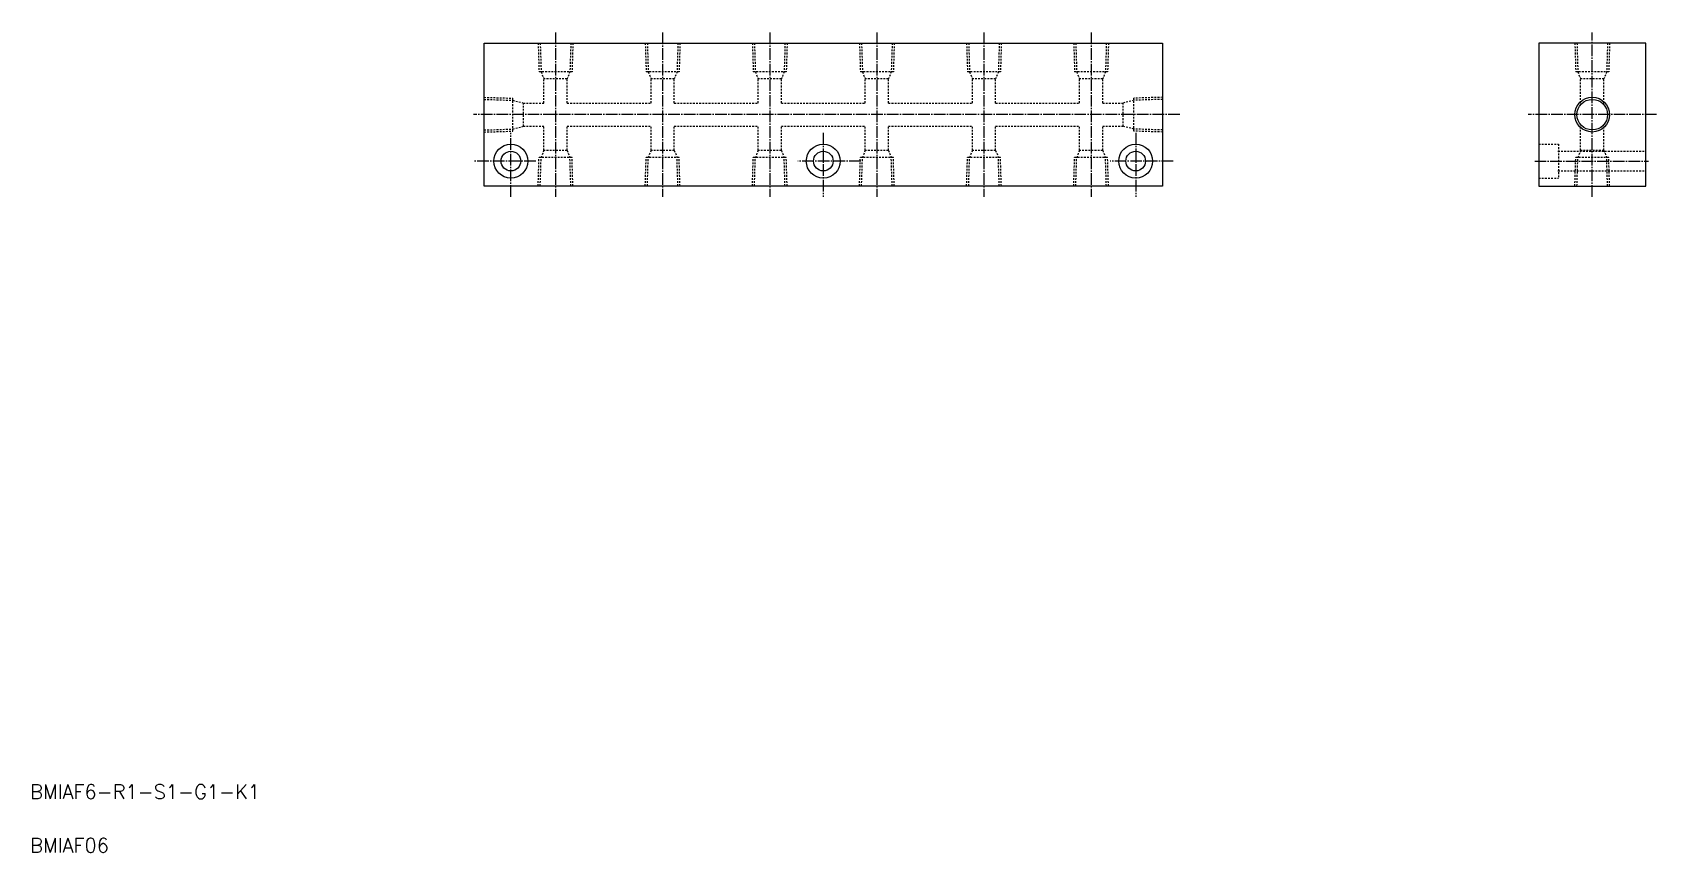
# Model space of a CAD drawing. Extents: x 11 to 466, y 10 to 240.
import ezdxf

# ---------------------------------------------------------------- set-up
doc = ezdxf.new("R2010")
doc.units = 0
doc.header["$LTSCALE"] = 0.25
doc.linetypes.add('CENTER', pattern=[17.5, 13, -1.5, 1.5, -1.5])
doc.linetypes.add('DASHED', pattern=[3.5, 2, -1.5])
doc.layers.get('0').update_dxf_attribs({"linetype": 'CONTINUOUS'})
doc.layers.add('CENTER', color=1, linetype='CENTER')
doc.styles.get("Standard").update_dxf_attribs({"font": 'txt.shx', "height": 3.2})

msp = doc.modelspace()

# ---------------------------------------------------------------- linework, layer by layer
for p, q in [((137.18, 236.54), (327.18, 236.54)), ((137.18, 196.54), (137.18, 236.54)), ((327.18, 236.54), (327.18, 196.54)), ((432.56, 236.54), (432.56, 196.54)), ((462.56, 236.54), (432.56, 236.54)), ((462.56, 196.54), (462.56, 236.54)), ((256.31, 213.29), (256.31, 213.29)), ((262.18, 213.29), (262.18, 213.29)), ((327.18, 196.54), (137.18, 196.54)), ((432.56, 196.54), (462.56, 196.54))]:
    msp.add_line(p, q)
at = {"color": 3, "linetype": 'DASHED'}
for p, q in [((152.32, 236.54), (152.57, 228.54)), ((152.9, 236.54), (153.15, 228.54)), ((161.47, 236.54), (161.21, 228.54)), ((162.05, 236.54), (161.8, 228.54)), ((182.32, 236.54), (182.57, 228.54)), ((182.9, 236.54), (183.15, 228.54)), ((191.47, 236.54), (191.21, 228.54)), ((192.05, 236.54), (191.8, 228.54)), ((212.32, 236.54), (212.57, 228.54)), ((212.9, 236.54), (213.15, 228.54)), ((221.47, 236.54), (221.21, 228.54)), ((222.05, 236.54), (221.8, 228.54)), ((242.32, 236.54), (242.57, 228.54)), ((242.9, 236.54), (243.15, 228.54)), ((251.47, 236.54), (251.21, 228.54)), ((252.05, 236.54), (251.8, 228.54)), ((272.32, 236.54), (272.57, 228.54)), ((272.9, 236.54), (273.15, 228.54)), ((281.47, 236.54), (281.21, 228.54)), ((282.05, 236.54), (281.8, 228.54)), ((302.32, 236.54), (302.57, 228.54)), ((302.9, 236.54), (303.15, 228.54)), ((311.47, 236.54), (311.21, 228.54)), ((312.05, 236.54), (311.8, 228.54)), ((442.69, 236.54), (442.94, 228.54)), ((443.27, 236.54), (443.52, 228.54)), ((451.84, 236.54), (451.59, 228.54)), ((452.42, 236.54), (452.17, 228.54)), ((161.8, 228.54), (152.57, 228.54)), ((153.15, 228.54), (153.93, 226.54)), ((161.21, 228.54), (160.43, 226.54)), ((191.8, 228.54), (182.57, 228.54)), ((183.15, 228.54), (183.93, 226.54)), ((191.21, 228.54), (190.43, 226.54)), ((221.8, 228.54), (212.57, 228.54)), ((213.15, 228.54), (213.93, 226.54)), ((221.21, 228.54), (220.43, 226.54)), ((251.8, 228.54), (242.57, 228.54)), ((243.15, 228.54), (243.93, 226.54)), ((251.21, 228.54), (250.43, 226.54)), ((281.8, 228.54), (272.57, 228.54)), ((273.15, 228.54), (273.93, 226.54)), ((281.21, 228.54), (280.43, 226.54)), ((311.8, 228.54), (302.57, 228.54)), ((303.15, 228.54), (303.93, 226.54)), ((311.21, 228.54), (310.43, 226.54)), ((452.17, 228.54), (442.94, 228.54)), ((443.52, 228.54), (444.31, 226.54)), ((451.59, 228.54), (450.81, 226.54)), ((160.43, 226.54), (153.93, 226.54)), ((153.93, 219.79), (153.93, 226.54)), ((160.43, 219.79), (160.43, 226.54)), ((183.93, 219.79), (183.93, 226.54)), ((190.43, 226.54), (183.93, 226.54)), ((190.43, 219.79), (190.43, 226.54)), ((213.93, 219.79), (213.93, 226.54)), ((220.43, 226.54), (213.93, 226.54)), ((220.43, 219.79), (220.43, 226.54)), ((243.93, 219.79), (243.93, 226.54)), ((250.43, 226.54), (243.93, 226.54)), ((250.43, 219.79), (250.43, 226.54)), ((273.93, 219.79), (273.93, 226.54)), ((280.43, 226.54), (273.93, 226.54)), ((280.43, 219.79), (280.43, 226.54)), ((303.93, 219.79), (303.93, 226.54)), ((310.43, 226.54), (303.93, 226.54)), ((310.43, 219.79), (310.43, 226.54)), ((444.31, 219.79), (444.31, 226.54)), ((450.81, 226.54), (444.31, 226.54)), ((450.81, 219.79), (450.81, 226.54)), ((137.18, 221.4), (145.18, 221.15)), ((137.18, 220.82), (145.18, 220.57)), ((145.18, 211.93), (145.18, 221.15)), ((145.18, 220.57), (148.18, 219.79)), ((148.18, 213.29), (148.18, 219.79)), ((148.18, 219.79), (153.93, 219.79)), ((160.43, 219.79), (183.93, 219.79)), ((190.43, 219.79), (213.93, 219.79)), ((220.43, 219.79), (243.93, 219.79)), ((250.43, 219.79), (273.93, 219.79)), ((280.43, 219.79), (303.93, 219.79)), ((310.43, 219.79), (316.18, 219.79)), ((319.18, 220.57), (316.18, 219.79)), ((316.18, 213.29), (316.18, 219.79)), ((327.18, 221.4), (319.18, 221.15)), ((319.18, 211.93), (319.18, 221.15)), ((327.18, 220.82), (319.18, 220.57)), ((137.18, 212.25), (145.18, 212.51)), ((137.18, 211.67), (145.18, 211.93)), ((145.18, 212.51), (148.18, 213.29)), ((148.18, 213.29), (153.93, 213.29)), ((153.93, 206.54), (153.93, 213.29)), ((160.43, 206.54), (160.43, 213.29)), ((160.43, 213.29), (183.93, 213.29)), ((183.93, 206.54), (183.93, 213.29)), ((190.43, 206.54), (190.43, 213.29)), ((190.43, 213.29), (213.93, 213.29)), ((213.93, 206.54), (213.93, 213.29)), ((220.43, 206.54), (220.43, 213.29)), ((220.43, 213.29), (243.93, 213.29)), ((243.93, 206.54), (243.93, 213.29)), ((250.43, 206.54), (250.43, 213.29)), ((250.43, 213.29), (273.93, 213.29)), ((273.93, 206.54), (273.93, 213.29)), ((280.43, 213.29), (303.93, 213.29)), ((280.43, 206.54), (280.43, 213.29)), ((303.93, 206.54), (303.93, 213.29)), ((310.43, 206.54), (310.43, 213.29)), ((310.43, 213.29), (316.18, 213.29)), ((319.18, 212.51), (316.18, 213.29)), ((327.18, 212.25), (319.18, 212.51)), ((327.18, 211.67), (319.18, 211.93)), ((444.31, 206.54), (444.31, 213.29)), ((450.81, 206.54), (450.81, 213.29)), ((153.93, 206.54), (153.15, 204.54)), ((160.43, 206.54), (153.93, 206.54)), ((160.43, 206.54), (161.21, 204.54)), ((183.93, 206.54), (183.15, 204.54)), ((190.43, 206.54), (183.93, 206.54)), ((190.43, 206.54), (191.21, 204.54)), ((213.93, 206.54), (213.15, 204.54)), ((220.43, 206.54), (213.93, 206.54)), ((220.43, 206.54), (221.21, 204.54)), ((243.93, 206.54), (243.15, 204.54)), ((250.43, 206.54), (243.93, 206.54)), ((250.43, 206.54), (251.21, 204.54)), ((273.93, 206.54), (273.15, 204.54)), ((280.43, 206.54), (273.93, 206.54)), ((280.43, 206.54), (281.21, 204.54)), ((303.93, 206.54), (303.15, 204.54)), ((310.43, 206.54), (303.93, 206.54)), ((310.43, 206.54), (311.21, 204.54)), ((432.56, 208.29), (438.06, 208.29)), ((437.96, 206.29), (462.56, 206.29)), ((438.06, 208.29), (438.06, 198.79)), ((444.31, 206.54), (443.52, 204.54)), ((450.81, 206.54), (444.31, 206.54)), ((450.81, 206.54), (451.59, 204.54)), ((152.32, 196.54), (152.57, 204.54)), ((161.8, 204.54), (152.57, 204.54)), ((152.9, 196.54), (153.15, 204.54)), ((161.47, 196.54), (161.21, 204.54)), ((162.05, 196.54), (161.8, 204.54)), ((182.32, 196.54), (182.57, 204.54)), ((191.8, 204.54), (182.57, 204.54)), ((182.9, 196.54), (183.15, 204.54)), ((191.47, 196.54), (191.21, 204.54)), ((192.05, 196.54), (191.8, 204.54)), ((212.32, 196.54), (212.57, 204.54)), ((221.8, 204.54), (212.57, 204.54)), ((212.9, 196.54), (213.15, 204.54)), ((221.47, 196.54), (221.21, 204.54)), ((222.05, 196.54), (221.8, 204.54)), ((242.32, 196.54), (242.57, 204.54)), ((251.8, 204.54), (242.57, 204.54)), ((242.9, 196.54), (243.15, 204.54)), ((251.47, 196.54), (251.21, 204.54)), ((252.05, 196.54), (251.8, 204.54)), ((272.32, 196.54), (272.57, 204.54)), ((281.8, 204.54), (272.57, 204.54)), ((272.9, 196.54), (273.15, 204.54)), ((281.47, 196.54), (281.21, 204.54)), ((282.05, 196.54), (281.8, 204.54)), ((302.32, 196.54), (302.57, 204.54)), ((311.8, 204.54), (302.57, 204.54)), ((302.9, 196.54), (303.15, 204.54)), ((311.47, 196.54), (311.21, 204.54)), ((312.05, 196.54), (311.8, 204.54)), ((437.96, 200.79), (462.56, 200.79)), ((442.69, 196.54), (442.94, 204.54)), ((452.17, 204.54), (442.94, 204.54)), ((443.27, 196.54), (443.52, 204.54)), ((451.84, 196.54), (451.59, 204.54)), ((452.42, 196.54), (452.17, 204.54)), ((432.56, 198.79), (438.06, 198.79))]:
    msp.add_line(p, q, dxfattribs=at)
at = {"color": 3}
msp.add_circle((447.56, 216.54), 4.86, dxfattribs=at)
for centre, radius in [((447.56, 216.54), 4.28), ((144.68, 203.54), 4.75), ((144.68, 203.54), 2.75), ((232.18, 203.54), 4.75), ((232.18, 203.54), 2.75), ((319.68, 203.54), 4.75), ((319.68, 203.54), 2.75)]:
    msp.add_circle(centre, radius)
at = {"layer": 'CENTER', "color": 1, "linetype": 'CENTER'}
for p, q in [((157.18, 239.54), (157.18, 193.54)), ((187.18, 239.54), (187.18, 193.54)), ((217.18, 239.54), (217.18, 193.54)), ((247.18, 239.54), (247.18, 193.54)), ((277.18, 239.54), (277.18, 193.54)), ((307.18, 239.54), (307.18, 193.54)), ((447.56, 193.54), (447.56, 239.54)), ((332.01, 216.54), (134.18, 216.54)), ((465.56, 216.54), (429.56, 216.54)), ((144.68, 193.54), (144.68, 211.41)), ((232.18, 211.41), (232.18, 193.54)), ((319.68, 211.41), (319.68, 193.54)), ((151.65, 203.54), (134.18, 203.54)), ((242.68, 203.54), (225.03, 203.54)), ((330.18, 203.54), (312.53, 203.54)), ((431.43, 203.54), (463.32, 203.54))]:
    msp.add_line(p, q, dxfattribs=at)

# ---------------------------------------------------------------- texts
for s, p in [('BMIAF6-R1-S1-G1-K1', (10, 25)), ('BMIAF06', (10, 10))]:
    msp.add_text(s, height=4).set_placement(p)

doc.saveas('drawing.dxf')
